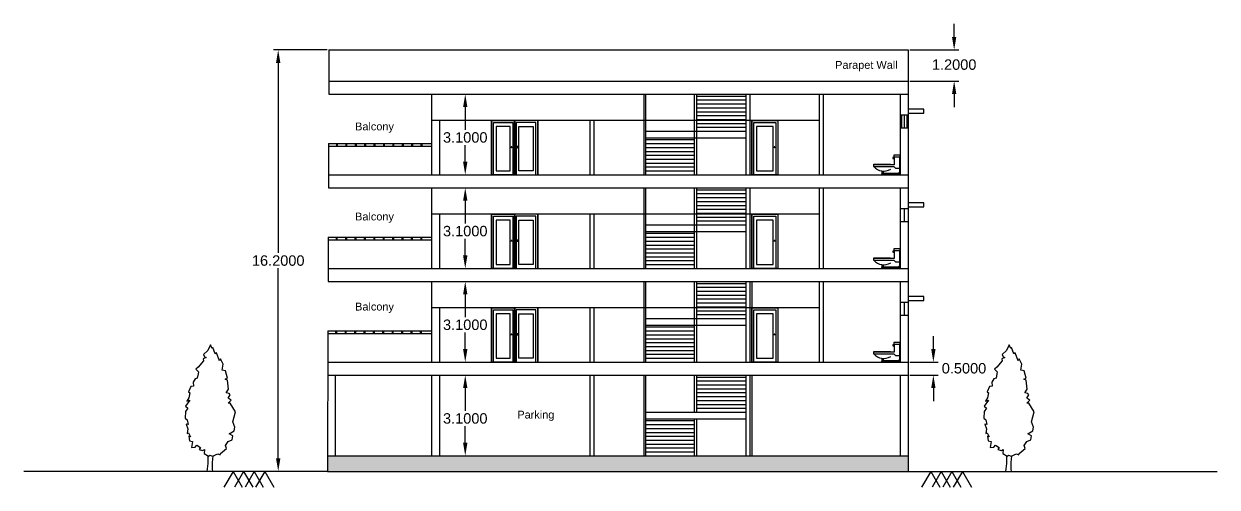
# Model space of a CAD drawing. Header units: metres. Extents: x 2372 to 4243, y 1738 to 2323.
# Drawn here: x 4187.94 to 4233.79, y 2304.76 to 2322.56 of the extents above; entities that cross this region are included whole.
import ezdxf

# ---------------------------------------------------------------- set-up
doc = ezdxf.new("R2010")
doc.units = ezdxf.units.M
for name, color, linetype in [('Doors', 210, 'Continuous'), ('Hatch', 7, 'Continuous'), ('Labels', 7, 'Continuous'), ('Toilet', 160, 'Continuous'), ('Ventilator', 140, 'Continuous')]:
    doc.layers.add(name, color=color, linetype=linetype)
doc.styles.get("Standard").update_dxf_attribs({"font": 'arial.ttf'})
doc.dimstyles.get("Standard").update_dxf_attribs({"dimtxt": 0.4, "dimasz": 0.5, "dimexe": 0.18, "dimexo": 0.0625, "dimgap": 0.09, "dimtad": 0, "dimtih": 1, "dimtoh": 1, "dimdec": 4, "dimzin": 0, "dimdsep": 46, "dimtxsty": 'Standard', "dimcen": 0.09, "dimadec": 0, "dimazin": 0, "dimtfac": 1, "dimtdec": 4, "dimtofl": 0, "dimtmove": 0, "dimatfit": 3, "dimfxl": 1, "dimtolj": 1, "dimtzin": 0, "dimarcsym": 0})

# ---------------------------------------------------------------- blocks, each defined once
blk = doc.blocks.new('*U18')
blk.add_lwpolyline([(76.2, 0), (0, 0), (0, 2083), (1000, 2083), (1000, 0), (923.8, 0)])
for points in [[(923.8, 0), (76.2, 0), (76.2, 2006.8), (923.8, 2006.8)], [(177.8, 152.4), (822.2, 152.4), (822.2, 1854.4), (177.8, 1854.4)]]:
    blk.add_lwpolyline(points, close=True)
blk.add_circle((873, 1066.8), 25.4)
blk = doc.blocks.new('*U12')
blk.add_lwpolyline([(76.2, 0), (0, 0), (0, 2083), (1000, 2083), (1000, 0), (923.8, 0)])
for points in [[(923.8, 0), (76.2, 0), (76.2, 2006.8), (923.8, 2006.8)], [(177.8, 152.4), (822.2, 152.4), (822.2, 1854.4), (177.8, 1854.4)]]:
    blk.add_lwpolyline(points, close=True)
blk.add_circle((873, 1066.8), 25.4)
blk = doc.blocks.new('*U13')
blk.add_lwpolyline([(76.2, 0), (0, 0), (0, 2083), (900, 2083), (900, 0), (823.8, 0)])
for points in [[(823.8, 0), (76.2, 0), (76.2, 2006.8), (823.8, 2006.8)], [(177.8, 152.4), (722.2, 152.4), (722.2, 1854.4), (177.8, 1854.4)]]:
    blk.add_lwpolyline(points, close=True)
blk.add_circle((773, 1066.8), 25.4)
blk = doc.blocks.new('*U14')
blk.add_lwpolyline([(76.2, 0), (0, 0), (0, 2083), (900, 2083), (900, 0), (823.8, 0)])
for points in [[(823.8, 0), (76.2, 0), (76.2, 2006.8), (823.8, 2006.8)], [(177.8, 152.4), (722.2, 152.4), (722.2, 1854.4), (177.8, 1854.4)]]:
    blk.add_lwpolyline(points, close=True)
blk.add_circle((773, 1066.8), 25.4)
blk = doc.blocks.new('*U17')
for p, q in [((-190, 533), (-229, 533)), ((-229, 533), (-229, 508)), ((-229, 508), (-190, 508)), ((-190, 559), (-190, 305)), ((-13, 127), (-13, 559)), ((-190, 305), (-838, 305)), ((-838, 305), (-838, 254)), ((-838, 254), (-203, 254)), ((-826, 330), (-305, 330)), ((-826, 305), (-826, 330)), ((-559, 51), (-559, 115)), ((-559, 51), (-51, 51)), ((-559, 25), (-559, 51)), ((-533, 114), (-533, 51)), ((-305, 330), (-305, 305)), ((-203, 254), (-152, 203)), ((-152, 203), (-13, 203)), ((-51, 51), (-51, 25))]:
    blk.add_line(p, q)
for points in [[(0, 559), (0, 610), (-203, 610), (-203, 559)], [(-25, 0), (-25, 25), (-584, 25), (-584, 0)]]:
    blk.add_lwpolyline(points, close=True)
for centre, radius, start, end in [((-515, 526), 412, 221.2298, 301.8128), ((-95, 121), 82.8, 302.4712, 4.3987)]:
    blk.add_arc(centre, radius, start, end)
blk = doc.blocks.new('*U20')
blk.add_lwpolyline([(-69.9516, 4869.1546), (-172.212, 4644.4154), (-347.5228, 4494.6062), (-303.6824, 4400.9564), (-245.2624, 4382.2366), (-362.1278, 4326.0518), (-347.5228, 4251.1472), (-552.0182, 4007.6882), (-639.6736, 3932.7836), (-537.4132, 3820.414), (-552.0182, 3745.5094), (-581.2536, 3576.955), (-668.8836, 3558.2098), (-741.934, 3427.1204), (-727.329, 3277.3112), (-829.5894, 3258.5914), (-917.2194, 3052.572), (-873.4044, 3015.1324), (-902.6144, 2827.8582), (-990.2698, 2696.7434), (-873.4044, 2734.2084), (-1034.0848, 2509.4692), (-946.4294, 2434.5646), (-1034.0848, 2303.4752), (-1048.6898, 2041.2964), (-975.6648, 1985.1116), (-931.8244, 1797.8374), (-1004.8748, 1816.5572), (-946.4294, 1629.283), (-975.6648, 1460.7286), (-917.2194, 1479.4738), (-844.1944, 1329.6392), (-902.6144, 1348.3844), (-888.0094, 1179.83), (-771.144, 1142.365), (-800.354, 917.6512), (-668.8836, 936.371), (-595.8586, 1011.2756), (-464.3882, 917.6512), (-508.2032, 842.7212), (-376.7328, 805.2816), (-303.6824, 842.7212), (-318.2874, 692.912), (-157.607, 580.5424), (-99.187, 618.0074), (3.0734, 580.5424), (207.5942, 674.1922), (295.2496, 636.7272), (309.8546, 692.912), (543.56, 880.1862), (499.745, 992.5558), (602.0054, 1142.365), (762.6858, 1217.2696), (777.2908, 1367.1042), (645.8204, 1442.0088), (835.7362, 1554.3784), (864.9462, 1704.1876), (777.2908, 1910.207), (879.5512, 2284.7554), (675.0304, 2621.8388), (602.0054, 2621.8388), (718.8708, 2734.2084), (602.0054, 2809.113), (675.0304, 2940.2024), (645.8204, 2996.3872), (528.955, 3015.1324), (616.6104, 3164.9416), (572.7954, 3502.0504), (485.14, 3539.49), (572.7954, 3576.955), (499.745, 3857.8536), (368.2746, 3895.3186), (412.0896, 4120.0578), (309.8546, 4326.0518), (266.0142, 4251.1472), (149.1488, 4550.791), (105.3338, 4513.326), (17.6784, 4756.785), (-11.5316, 4719.32)], close=True)
for points in [[(-173.0502, 601.1926), (-173.0502, 296.3926), (-219.1258, 0)], [(9.8298, 601.1926), (-14.6304, 337.0834), (-14.6304, 93.6244), (0, 0)]]:
    blk.add_lwpolyline(points)
blk = doc.blocks.new('*D21')
at = {"layer": 'Defpoints', "color": 0, "transparency": 16777216}
for p in [(4204.825, 2319.864), (4204.802, 2316.764), (4204.898, 2316.764)]:
    blk.add_point(p, dxfattribs=at)
at = {"layer": 'Labels', "color": 0, "lineweight": -2, "transparency": 16777216}
for p, q in [((4204.888, 2319.864), (4205.078, 2319.864)), ((4204.898, 2319.364), (4204.898, 2318.492)), ((4204.898, 2317.264), (4204.898, 2317.903)), ((4204.865, 2316.764), (4205.078, 2316.764))]:
    blk.add_line(p, q, dxfattribs=at)
at = {"layer": 'Labels', "color": 0, "transparency": 16777216}
for points in [[(4204.815, 2319.364), (4204.981, 2319.364), (4204.898, 2319.864)], [(4204.815, 2317.264), (4204.981, 2317.264), (4204.898, 2316.764)]]:
    blk.add_solid(points, dxfattribs=at)
at = {"layer": 'Labels', "color": 0, "transparency": 16777216, "insert": (4204.898, 2318.197), "char_height": 0.4, "attachment_point": 5}
blk.add_mtext('\\A1;3.1000', dxfattribs=at)
blk = doc.blocks.new('*D22')
at = {"layer": 'Defpoints', "color": 0, "transparency": 16777216}
for p in [(4204.825, 2316.264), (4204.802, 2313.164), (4204.898, 2313.164)]:
    blk.add_point(p, dxfattribs=at)
at = {"layer": 'Labels', "color": 0, "lineweight": -2, "transparency": 16777216}
for p, q in [((4204.888, 2316.264), (4205.078, 2316.264)), ((4204.898, 2315.764), (4204.898, 2314.892)), ((4204.898, 2313.664), (4204.898, 2314.303)), ((4204.865, 2313.164), (4205.078, 2313.164))]:
    blk.add_line(p, q, dxfattribs=at)
at = {"layer": 'Labels', "color": 0, "transparency": 16777216}
for points in [[(4204.815, 2315.764), (4204.981, 2315.764), (4204.898, 2316.264)], [(4204.815, 2313.664), (4204.981, 2313.664), (4204.898, 2313.164)]]:
    blk.add_solid(points, dxfattribs=at)
at = {"layer": 'Labels', "color": 0, "transparency": 16777216, "insert": (4204.898, 2314.597), "char_height": 0.4, "attachment_point": 5}
blk.add_mtext('\\A1;3.1000', dxfattribs=at)
blk = doc.blocks.new('*D23')
at = {"layer": 'Defpoints', "color": 0, "transparency": 16777216}
for p in [(4204.825, 2312.664), (4204.802, 2309.564), (4204.898, 2309.564)]:
    blk.add_point(p, dxfattribs=at)
at = {"layer": 'Labels', "color": 0, "lineweight": -2, "transparency": 16777216}
for p, q in [((4204.888, 2312.664), (4205.078, 2312.664)), ((4204.898, 2312.164), (4204.898, 2311.292)), ((4204.898, 2310.064), (4204.898, 2310.703)), ((4204.865, 2309.564), (4205.078, 2309.564))]:
    blk.add_line(p, q, dxfattribs=at)
at = {"layer": 'Labels', "color": 0, "transparency": 16777216}
for points in [[(4204.815, 2312.164), (4204.981, 2312.164), (4204.898, 2312.664)], [(4204.815, 2310.064), (4204.981, 2310.064), (4204.898, 2309.564)]]:
    blk.add_solid(points, dxfattribs=at)
at = {"layer": 'Labels', "color": 0, "transparency": 16777216, "insert": (4204.898, 2310.997), "char_height": 0.4, "attachment_point": 5}
blk.add_mtext('\\A1;3.1000', dxfattribs=at)
blk = doc.blocks.new('*D24')
at = {"layer": 'Defpoints', "color": 0, "transparency": 16777216}
for p in [(4204.825, 2309.064), (4204.802, 2305.964), (4204.898, 2305.964)]:
    blk.add_point(p, dxfattribs=at)
at = {"layer": 'Labels', "color": 0, "lineweight": -2, "transparency": 16777216}
for p, q in [((4204.888, 2309.064), (4205.078, 2309.064)), ((4204.898, 2308.564), (4204.898, 2307.692)), ((4204.898, 2306.464), (4204.898, 2307.103)), ((4204.865, 2305.964), (4205.078, 2305.964))]:
    blk.add_line(p, q, dxfattribs=at)
at = {"layer": 'Labels', "color": 0, "transparency": 16777216}
for points in [[(4204.815, 2308.564), (4204.981, 2308.564), (4204.898, 2309.064)], [(4204.815, 2306.464), (4204.981, 2306.464), (4204.898, 2305.964)]]:
    blk.add_solid(points, dxfattribs=at)
at = {"layer": 'Labels', "color": 0, "transparency": 16777216, "insert": (4204.898, 2307.397), "char_height": 0.4, "attachment_point": 5}
blk.add_mtext('\\A1;3.1000', dxfattribs=at)
blk = doc.blocks.new('*D25')
at = {"layer": 'Defpoints', "color": 0, "transparency": 16777216}
for p in [(4221.913, 2309.564), (4221.913, 2309.064), (4222.885, 2309.064)]:
    blk.add_point(p, dxfattribs=at)
at = {"layer": 'Labels', "color": 0, "lineweight": -2, "transparency": 16777216}
for p, q in [((4222.885, 2310.064), (4222.885, 2310.564)), ((4221.975, 2309.564), (4223.065, 2309.564)), ((4221.975, 2309.064), (4223.065, 2309.064)), ((4222.885, 2308.564), (4222.885, 2308.064))]:
    blk.add_line(p, q, dxfattribs=at)
at = {"layer": 'Labels', "color": 0, "transparency": 16777216}
for points in [[(4222.802, 2310.064), (4222.968, 2310.064), (4222.885, 2309.564)], [(4222.802, 2308.564), (4222.968, 2308.564), (4222.885, 2309.064)]]:
    blk.add_solid(points, dxfattribs=at)
at = {"layer": 'Labels', "color": 0, "transparency": 16777216, "insert": (4224.062, 2309.324), "char_height": 0.4, "attachment_point": 5}
blk.add_mtext('\\A1;0.5000', dxfattribs=at)
blk = doc.blocks.new('*D26')
at = {"layer": 'Defpoints', "color": 0, "transparency": 16777216}
for p in [(4221.913, 2321.564), (4221.913, 2320.364), (4223.684, 2320.364)]:
    blk.add_point(p, dxfattribs=at)
at = {"layer": 'Labels', "color": 0, "lineweight": -2, "transparency": 16777216}
for p, q in [((4223.684, 2322.064), (4223.684, 2322.564)), ((4221.975, 2321.564), (4223.864, 2321.564)), ((4221.975, 2320.364), (4223.864, 2320.364)), ((4223.684, 2319.864), (4223.684, 2319.364))]:
    blk.add_line(p, q, dxfattribs=at)
at = {"layer": 'Labels', "color": 0, "transparency": 16777216}
for points in [[(4223.6, 2322.064), (4223.767, 2322.064), (4223.684, 2321.564)], [(4223.6, 2319.864), (4223.767, 2319.864), (4223.684, 2320.364)]]:
    blk.add_solid(points, dxfattribs=at)
at = {"layer": 'Labels', "color": 0, "transparency": 16777216, "insert": (4223.684, 2320.996), "char_height": 0.4, "attachment_point": 5}
blk.add_mtext('\\A1;1.2000', dxfattribs=at)
blk = doc.blocks.new('*D27')
at = {"layer": 'Defpoints', "color": 0, "transparency": 16777216}
for p in [(4199.657, 2321.564), (4197.711, 2305.364), (4199.603, 2305.364)]:
    blk.add_point(p, dxfattribs=at)
at = {"layer": 'Labels', "color": 0, "lineweight": -2, "transparency": 16777216}
for p, q in [((4199.594, 2321.564), (4197.531, 2321.564)), ((4197.711, 2321.064), (4197.711, 2313.758)), ((4197.711, 2305.864), (4197.711, 2313.17)), ((4199.54, 2305.364), (4197.531, 2305.364))]:
    blk.add_line(p, q, dxfattribs=at)
at = {"layer": 'Labels', "color": 0, "transparency": 16777216}
for points in [[(4197.627, 2321.064), (4197.794, 2321.064), (4197.711, 2321.564)], [(4197.627, 2305.864), (4197.794, 2305.864), (4197.711, 2305.364)]]:
    blk.add_solid(points, dxfattribs=at)
at = {"layer": 'Labels', "color": 0, "transparency": 16777216, "insert": (4197.711, 2313.464), "char_height": 0.4, "attachment_point": 5}
blk.add_mtext('\\A1;16.2000', dxfattribs=at)

msp = doc.modelspace()

# ---------------------------------------------------------------- hatches: boundary and pattern name
at = {"layer": 'Hatch'}
h = msp.add_hatch(dxfattribs=at)
h.set_pattern_fill('GRAVEL', color=256, scale=0.03)
h.paths.add_polyline_path([(4221.91254, 2305.96421), (4199.60455, 2305.96421), (4199.60254, 2305.36421), (4221.91254, 2305.36421)])

# ---------------------------------------------------------------- linework, layer by layer
for p, q in [((4199.65668, 2321.56421), (4199.651, 2319.86421)), ((4199.65668, 2321.56421), (4221.91254, 2321.56421)), ((4221.91254, 2321.56421), (4221.91254, 2305.96421)), ((4199.65267, 2320.36421), (4221.91254, 2320.36421)), ((4199.651, 2319.86421), (4221.91254, 2319.86421)), ((4203.60254, 2319.86421), (4203.60254, 2316.76421)), ((4211.75754, 2319.86421), (4211.75754, 2316.76421)), ((4211.83254, 2316.76421), (4211.83254, 2319.86421)), ((4213.70254, 2316.76421), (4213.70254, 2319.86421)), ((4213.80254, 2316.76421), (4213.80254, 2319.86421)), ((4213.80254, 2319.78921), (4215.67254, 2319.78921)), ((4213.80254, 2319.63921), (4215.67254, 2319.63921)), ((4215.68254, 2319.86421), (4215.68254, 2316.76421)), ((4215.83254, 2319.86421), (4215.83254, 2316.76421)), ((4218.51254, 2316.76421), (4218.51254, 2319.86421)), ((4218.66254, 2316.76421), (4218.66254, 2319.86421)), ((4221.61254, 2319.86421), (4221.61254, 2316.76421)), ((4213.80254, 2319.48921), (4215.67254, 2319.48921)), ((4213.80254, 2319.33921), (4215.67254, 2319.33921)), ((4213.80254, 2319.18921), (4215.67254, 2319.18921)), ((4222.51254, 2319.28775), (4221.91254, 2319.28775)), ((4221.91254, 2319.13775), (4222.51254, 2319.13775)), ((4222.51254, 2319.13775), (4222.51254, 2319.28775)), ((4203.60254, 2318.86421), (4218.51254, 2318.86421)), ((4203.90254, 2318.86421), (4203.90254, 2316.76421)), ((4209.68254, 2318.86421), (4209.68254, 2316.76421)), ((4209.83254, 2318.86421), (4209.83254, 2316.76421)), ((4213.80254, 2319.03921), (4215.67254, 2319.03921)), ((4213.80254, 2318.88921), (4215.67254, 2318.88921)), ((4213.80254, 2318.73921), (4215.67254, 2318.73921)), ((4215.90754, 2318.86421), (4215.90754, 2316.76421)), ((4211.83254, 2318.43921), (4215.68254, 2318.43921)), ((4213.80254, 2318.58921), (4215.67254, 2318.58921)), ((4199.64465, 2317.96421), (4199.63897, 2316.26421)), ((4199.64064, 2317.96421), (4203.60254, 2317.96421)), ((4199.64064, 2317.86421), (4203.60254, 2317.86421)), ((4199.94605, 2317.96421), (4199.94605, 2317.86421)), ((4199.97987, 2317.96421), (4199.97987, 2317.86421)), ((4200.30723, 2317.96421), (4200.30723, 2317.86421)), ((4200.34105, 2317.96421), (4200.34105, 2317.86421)), ((4200.66842, 2317.96421), (4200.66842, 2317.86421)), ((4200.70223, 2317.96421), (4200.70223, 2317.86421)), ((4201.0296, 2317.96421), (4201.0296, 2317.86421)), ((4201.06342, 2317.96421), (4201.06342, 2317.86421)), ((4201.39079, 2317.96421), (4201.39079, 2317.86421)), ((4201.4246, 2317.96421), (4201.4246, 2317.86421)), ((4201.75197, 2317.96421), (4201.75197, 2317.86421)), ((4201.78579, 2317.96421), (4201.78579, 2317.86421)), ((4202.11315, 2317.96421), (4202.11315, 2317.86421)), ((4202.14697, 2317.96421), (4202.14697, 2317.86421)), ((4202.47434, 2317.96421), (4202.47434, 2317.86421)), ((4202.50816, 2317.96421), (4202.50816, 2317.86421)), ((4202.83552, 2317.96421), (4202.83552, 2317.86421)), ((4202.86934, 2317.96421), (4202.86934, 2317.86421)), ((4203.19671, 2317.96421), (4203.19671, 2317.86421)), ((4203.23052, 2317.96421), (4203.23052, 2317.86421)), ((4211.83254, 2318.18921), (4215.68254, 2318.18921)), ((4211.83254, 2318.11421), (4213.70254, 2318.11421)), ((4211.83254, 2317.96421), (4213.70254, 2317.96421)), ((4211.83254, 2317.81421), (4213.70254, 2317.81421)), ((4211.83254, 2317.66421), (4213.70254, 2317.66421)), ((4211.83254, 2317.51421), (4213.70254, 2317.51421)), ((4211.83254, 2317.36421), (4213.70254, 2317.36421)), ((4211.83254, 2317.21421), (4213.70254, 2317.21421)), ((4211.83254, 2317.06421), (4213.70254, 2317.06421)), ((4211.83254, 2316.91421), (4213.70254, 2316.91421)), ((4199.64064, 2316.76421), (4221.91254, 2316.76421)), ((4199.64064, 2316.76421), (4203.60254, 2316.76421)), ((4199.63897, 2316.26421), (4221.91254, 2316.26421)), ((4203.60254, 2316.26421), (4203.60254, 2313.16421)), ((4211.75754, 2316.26421), (4211.75754, 2313.16421)), ((4211.83254, 2313.16421), (4211.83254, 2316.26421)), ((4213.70254, 2313.16421), (4213.70254, 2316.26421)), ((4213.80254, 2313.16421), (4213.80254, 2316.26421)), ((4213.80254, 2316.18921), (4215.67254, 2316.18921)), ((4213.80254, 2316.03921), (4215.67254, 2316.03921)), ((4215.68254, 2316.26421), (4215.68254, 2313.16421)), ((4215.83254, 2316.26421), (4215.83254, 2313.16421)), ((4218.51254, 2313.16421), (4218.51254, 2316.26421)), ((4218.66254, 2313.16421), (4218.66254, 2316.26421)), ((4221.61254, 2316.26421), (4221.61254, 2313.16421)), ((4213.80254, 2315.88921), (4215.67254, 2315.88921)), ((4213.80254, 2315.73921), (4215.67254, 2315.73921)), ((4213.80254, 2315.58921), (4215.67254, 2315.58921)), ((4222.51254, 2315.68775), (4221.91254, 2315.68775)), ((4221.91254, 2315.53775), (4222.51254, 2315.53775)), ((4222.51254, 2315.53775), (4222.51254, 2315.68775)), ((4203.60254, 2315.26421), (4218.51254, 2315.26421)), ((4203.90254, 2315.26421), (4203.90254, 2313.16421)), ((4209.68254, 2315.26421), (4209.68254, 2313.16421)), ((4209.83254, 2315.26421), (4209.83254, 2313.16421)), ((4213.80254, 2315.43921), (4215.67254, 2315.43921)), ((4213.80254, 2315.28921), (4215.67254, 2315.28921)), ((4213.80254, 2315.13921), (4215.67254, 2315.13921)), ((4215.90754, 2315.26421), (4215.90754, 2313.16421)), ((4211.83254, 2314.83921), (4215.68254, 2314.83921)), ((4211.83254, 2314.58921), (4215.68254, 2314.58921)), ((4213.80254, 2314.98921), (4215.67254, 2314.98921)), ((4199.63262, 2314.36421), (4199.62694, 2312.66421)), ((4199.62861, 2314.36421), (4203.60254, 2314.36421)), ((4199.62861, 2314.26421), (4203.60254, 2314.26421)), ((4199.93402, 2314.36421), (4199.93402, 2314.26421)), ((4199.96784, 2314.36421), (4199.96784, 2314.26421)), ((4200.2952, 2314.36421), (4200.2952, 2314.26421)), ((4200.32902, 2314.36421), (4200.32902, 2314.26421)), ((4200.65639, 2314.36421), (4200.65639, 2314.26421)), ((4200.6902, 2314.36421), (4200.6902, 2314.26421)), ((4201.01757, 2314.36421), (4201.01757, 2314.26421)), ((4201.05139, 2314.36421), (4201.05139, 2314.26421)), ((4201.37875, 2314.36421), (4201.37875, 2314.26421)), ((4201.41257, 2314.36421), (4201.41257, 2314.26421)), ((4201.73994, 2314.36421), (4201.73994, 2314.26421)), ((4201.77376, 2314.36421), (4201.77376, 2314.26421)), ((4202.10112, 2314.36421), (4202.10112, 2314.26421)), ((4202.13494, 2314.36421), (4202.13494, 2314.26421)), ((4202.46231, 2314.36421), (4202.46231, 2314.26421)), ((4202.49613, 2314.36421), (4202.49613, 2314.26421)), ((4202.82349, 2314.36421), (4202.82349, 2314.26421)), ((4202.85731, 2314.36421), (4202.85731, 2314.26421)), ((4203.18468, 2314.36421), (4203.18468, 2314.26421)), ((4203.21849, 2314.36421), (4203.21849, 2314.26421)), ((4211.83254, 2314.51421), (4213.70254, 2314.51421)), ((4211.83254, 2314.36421), (4213.70254, 2314.36421)), ((4211.83254, 2314.21421), (4213.70254, 2314.21421)), ((4211.83254, 2314.06421), (4213.70254, 2314.06421)), ((4211.83254, 2313.91421), (4213.70254, 2313.91421)), ((4211.83254, 2313.76421), (4213.70254, 2313.76421)), ((4211.83254, 2313.61421), (4213.70254, 2313.61421)), ((4211.83254, 2313.46421), (4213.70254, 2313.46421)), ((4211.83254, 2313.31421), (4213.70254, 2313.31421)), ((4199.62861, 2313.16421), (4221.91254, 2313.16421)), ((4199.62861, 2313.16421), (4203.60254, 2313.16421)), ((4199.62694, 2312.66421), (4221.91254, 2312.66421)), ((4203.60254, 2312.66421), (4203.60254, 2309.56421)), ((4211.75754, 2312.66421), (4211.75754, 2309.56421)), ((4211.83254, 2309.56421), (4211.83254, 2312.66421)), ((4213.70254, 2309.56421), (4213.70254, 2312.66421)), ((4213.80254, 2309.56421), (4213.80254, 2312.66421)), ((4213.80254, 2312.58921), (4215.67254, 2312.58921)), ((4213.80254, 2312.43921), (4215.67254, 2312.43921)), ((4213.80254, 2312.28921), (4215.67254, 2312.28921)), ((4215.68254, 2312.66421), (4215.68254, 2309.56421)), ((4215.83254, 2312.66421), (4215.83254, 2309.56421)), ((4215.90754, 2312.66421), (4215.90754, 2309.56421)), ((4218.51254, 2309.56421), (4218.51254, 2312.66421)), ((4218.66254, 2309.56421), (4218.66254, 2312.66421)), ((4221.61254, 2312.66421), (4221.61254, 2309.56421)), ((4213.80254, 2312.13921), (4215.67254, 2312.13921)), ((4213.80254, 2311.98921), (4215.67254, 2311.98921)), ((4213.80254, 2311.83921), (4215.67254, 2311.83921)), ((4222.51254, 2312.08775), (4221.91254, 2312.08775)), ((4221.91254, 2311.93775), (4222.51254, 2311.93775)), ((4222.51254, 2311.93775), (4222.51254, 2312.08775)), ((4203.60254, 2311.66421), (4218.51254, 2311.66421)), ((4203.90254, 2311.66421), (4203.90254, 2309.56421)), ((4209.68254, 2311.66421), (4209.68254, 2309.56421)), ((4209.83254, 2311.66421), (4209.83254, 2309.56421)), ((4213.80254, 2311.68921), (4215.67254, 2311.68921)), ((4213.80254, 2311.53921), (4215.67254, 2311.53921)), ((4213.80254, 2311.38921), (4215.67254, 2311.38921)), ((4211.83254, 2311.23921), (4215.68254, 2311.23921)), ((4211.83254, 2310.98921), (4215.68254, 2310.98921)), ((4211.83254, 2310.91421), (4213.70254, 2310.91421)), ((4199.62059, 2310.76421), (4199.60254, 2305.36421)), ((4199.61658, 2310.76421), (4203.60254, 2310.76421)), ((4199.61658, 2310.66421), (4203.60254, 2310.66421)), ((4199.91831, 2310.76421), (4199.91831, 2310.66421)), ((4199.95213, 2310.76421), (4199.95213, 2310.66421)), ((4200.2795, 2310.76421), (4200.2795, 2310.66421)), ((4200.31331, 2310.76421), (4200.31331, 2310.66421)), ((4200.64068, 2310.76421), (4200.64068, 2310.66421)), ((4200.6745, 2310.76421), (4200.6745, 2310.66421)), ((4201.00186, 2310.76421), (4201.00186, 2310.66421)), ((4201.03568, 2310.76421), (4201.03568, 2310.66421)), ((4201.36305, 2310.76421), (4201.36305, 2310.66421)), ((4201.39687, 2310.76421), (4201.39687, 2310.66421)), ((4201.72423, 2310.76421), (4201.72423, 2310.66421)), ((4201.75805, 2310.76421), (4201.75805, 2310.66421)), ((4202.08542, 2310.76421), (4202.08542, 2310.66421)), ((4202.11923, 2310.76421), (4202.11923, 2310.66421)), ((4202.4466, 2310.76421), (4202.4466, 2310.66421)), ((4202.48042, 2310.76421), (4202.48042, 2310.66421)), ((4202.80779, 2310.76421), (4202.80779, 2310.66421)), ((4202.8416, 2310.76421), (4202.8416, 2310.66421)), ((4203.16897, 2310.76421), (4203.16897, 2310.66421)), ((4203.20279, 2310.76421), (4203.20279, 2310.66421)), ((4211.83254, 2310.76421), (4213.70254, 2310.76421)), ((4211.83254, 2310.61421), (4213.70254, 2310.61421)), ((4211.83254, 2310.46421), (4213.70254, 2310.46421)), ((4211.83254, 2310.31421), (4213.70254, 2310.31421)), ((4211.83254, 2310.16421), (4213.70254, 2310.16421)), ((4211.83254, 2310.01421), (4213.70254, 2310.01421)), ((4199.61658, 2309.56421), (4221.91254, 2309.56421)), ((4199.61658, 2309.56421), (4203.60254, 2309.56421)), ((4211.83254, 2309.86421), (4213.70254, 2309.86421)), ((4211.83254, 2309.71421), (4213.70254, 2309.71421)), ((4199.61491, 2309.06421), (4203.60254, 2309.06421)), ((4199.90254, 2309.06421), (4199.90254, 2305.96421)), ((4203.60254, 2309.06421), (4221.91254, 2309.06421)), ((4203.60254, 2309.06421), (4203.60254, 2305.96421)), ((4203.90254, 2309.06421), (4203.90254, 2305.96421)), ((4209.68254, 2309.06421), (4209.68254, 2305.96421)), ((4209.83254, 2309.06421), (4209.83254, 2305.96421)), ((4211.75754, 2309.06421), (4211.75754, 2305.96421)), ((4211.83254, 2305.96421), (4211.83254, 2309.06421)), ((4213.70254, 2307.63921), (4213.70254, 2309.06421)), ((4213.80254, 2307.63921), (4213.80254, 2309.06421)), ((4215.68254, 2309.06421), (4215.68254, 2305.96421)), ((4215.83254, 2309.06421), (4215.83254, 2305.96421)), ((4215.90754, 2309.06421), (4215.90754, 2305.96421)), ((4221.61254, 2309.06421), (4221.61254, 2305.96421)), ((4213.80254, 2308.98921), (4215.67254, 2308.98921)), ((4213.80254, 2308.83921), (4215.67254, 2308.83921)), ((4213.80254, 2308.68921), (4215.67254, 2308.68921)), ((4213.80254, 2308.53921), (4215.67254, 2308.53921)), ((4213.80254, 2308.38921), (4215.67254, 2308.38921)), ((4213.80254, 2308.23921), (4215.67254, 2308.23921)), ((4213.80254, 2308.08921), (4215.67254, 2308.08921)), ((4213.80254, 2307.93921), (4215.67254, 2307.93921)), ((4213.80254, 2307.78921), (4215.67254, 2307.78921)), ((4211.83254, 2307.63921), (4215.68254, 2307.63921)), ((4211.83254, 2307.38921), (4215.68254, 2307.38921)), ((4211.83254, 2307.31421), (4213.70254, 2307.31421)), ((4213.70254, 2305.96421), (4213.70254, 2307.38921)), ((4213.80254, 2305.96421), (4213.80254, 2307.38921)), ((4211.83254, 2307.16421), (4213.70254, 2307.16421)), ((4211.83254, 2307.01421), (4213.70254, 2307.01421)), ((4211.83254, 2306.86421), (4213.70254, 2306.86421)), ((4211.83254, 2306.71421), (4213.70254, 2306.71421)), ((4211.83254, 2306.56421), (4213.70254, 2306.56421)), ((4211.83254, 2306.41421), (4213.70254, 2306.41421)), ((4199.60455, 2305.96421), (4221.91254, 2305.96421)), ((4211.83254, 2306.26421), (4213.70254, 2306.26421)), ((4211.83254, 2306.11421), (4213.70254, 2306.11421)), ((4211.83254, 2305.96421), (4213.70254, 2305.96421)), ((4221.91254, 2305.96421), (4221.91254, 2305.36421)), ((4199.60254, 2305.36421), (4187.93775, 2305.36421)), ((4195.97419, 2305.36421), (4195.62419, 2304.75799)), ((4195.97419, 2305.36421), (4196.32419, 2304.75799)), ((4196.37985, 2305.36421), (4196.02985, 2304.75799)), ((4196.37985, 2305.36421), (4196.72985, 2304.75799)), ((4196.78551, 2305.36421), (4196.43551, 2304.75799)), ((4196.78551, 2305.36421), (4197.13551, 2304.75799)), ((4197.19117, 2305.36421), (4196.84117, 2304.75799)), ((4197.19117, 2305.36421), (4197.54117, 2304.75799)), ((4199.60254, 2305.36421), (4221.91254, 2305.36421)), ((4221.91254, 2305.36421), (4233.78848, 2305.36421)), ((4222.78112, 2305.36421), (4222.43112, 2304.75799)), ((4222.78112, 2305.36421), (4223.13112, 2304.75799)), ((4223.18678, 2305.36421), (4222.83678, 2304.75799)), ((4223.18678, 2305.36421), (4223.53678, 2304.75799)), ((4223.59244, 2305.36421), (4223.24244, 2304.75799)), ((4223.59244, 2305.36421), (4223.94244, 2304.75799)), ((4223.99811, 2305.36421), (4223.64811, 2304.75799)), ((4223.99811, 2305.36421), (4224.34811, 2304.75799))]:
    msp.add_line(p, q)
at = {"layer": 'Doors'}
for p, q in [((4205.90254, 2318.86421), (4205.90254, 2316.76421)), ((4207.68254, 2318.86421), (4207.68254, 2316.76421)), ((4216.90754, 2318.86421), (4216.90754, 2316.76421)), ((4205.90254, 2315.26421), (4205.90254, 2313.16421)), ((4207.68254, 2315.26421), (4207.68254, 2313.16421)), ((4216.90754, 2315.26421), (4216.90754, 2313.16421)), ((4205.90254, 2311.66421), (4205.90254, 2309.56421)), ((4207.68254, 2311.66421), (4207.68254, 2309.56421)), ((4216.90754, 2311.66421), (4216.90754, 2309.56421))]:
    msp.add_line(p, q, dxfattribs=at)
at = {"layer": 'Ventilator'}
for p, q in [((4221.61254, 2319.06421), (4221.91254, 2319.06421)), ((4221.66254, 2319.06421), (4221.66254, 2318.56421)), ((4221.76254, 2319.06421), (4221.76254, 2318.56421)), ((4221.86254, 2319.06421), (4221.86254, 2318.56421)), ((4221.61254, 2318.56421), (4221.91254, 2318.56421)), ((4221.61254, 2315.46421), (4221.91254, 2315.46421)), ((4221.76254, 2315.46421), (4221.76254, 2314.96421)), ((4221.61254, 2314.96421), (4221.91254, 2314.96421)), ((4221.61254, 2311.86421), (4221.91254, 2311.86421)), ((4221.76254, 2311.86421), (4221.76254, 2311.36421)), ((4221.61254, 2311.36421), (4221.91254, 2311.36421))]:
    msp.add_line(p, q, dxfattribs=at)

# ---------------------------------------------------------------- block references
at = {"xscale": 0.001, "yscale": 0.001, "zscale": 0.001}
for p in [(4195.18418, 2305.36421), (4225.87357, 2305.36421)]:
    msp.add_blockref('*U20', p, dxfattribs=at)
at = {"layer": 'Doors', "yscale": 0.001, "zscale": 0.001}
for name, p, xscale in [('*U13', (4205.90254, 2316.76421), 0.001), ('*U14', (4207.68254, 2316.76421), -0.001), ('*U12', (4215.90754, 2316.76421), 0.001), ('*U13', (4205.90254, 2313.16421), 0.001), ('*U14', (4207.68254, 2313.16421), -0.001), ('*U18', (4215.90754, 2313.16421), 0.001), ('*U13', (4205.90254, 2309.56421), 0.001), ('*U14', (4207.68254, 2309.56421), -0.001), ('*U12', (4215.90754, 2309.56421), 0.001)]:
    msp.add_blockref(name, p, dxfattribs=dict(at, xscale=xscale))
at = {"layer": 'Toilet', "xscale": 0.001234128646581507, "yscale": 0.001234128646581507, "zscale": 0.001234128646581507}
for p in [(4221.61254, 2316.76421), (4221.61254, 2313.16421), (4221.61254, 2309.56421)]:
    msp.add_blockref('*U17', p, dxfattribs=at)

# ---------------------------------------------------------------- texts
at = {"layer": 'Labels', "insert": (4219.11239, 2321.13585), "char_height": 0.3, "attachment_point": 1}
msp.add_mtext('Parapet Wall', dxfattribs=at)
at = {"layer": 'Labels', "char_height": 0.3, "attachment_point": 1}
for s, width, insert in [('Balcony', 1.9805119, (4200.66633, 2318.77098)), ('Balcony', 1.9805119, (4200.66633, 2315.30901)), ('Balcony', 1.9805119, (4200.66633, 2311.84705)), ('Parking', 2.3304747, (4206.90064, 2307.69598))]:
    msp.add_mtext_dynamic_manual_height_columns(s, width=width, gutter_width=12.5, heights=[0], dxfattribs=dict(at, insert=insert))

# ---------------------------------------------------------------- dimensions: what is measured, and where the dimension line sits
at = {"layer": 'Labels'}
for base, p1, p2, picture, middle in [((4223.68368, 2320.36421), (4221.91254, 2321.56421), (4221.91254, 2320.36421), '*D26', (4223.68368, 2320.99586)), ((4204.89808, 2316.76421), (4204.82529, 2319.86421), (4204.80213, 2316.76421), '*D21', (4204.89808, 2318.19724)), ((4204.89808, 2313.16421), (4204.82529, 2316.26421), (4204.80213, 2313.16421), '*D22', (4204.89808, 2314.59724)), ((4204.89808, 2309.56421), (4204.82529, 2312.66421), (4204.80213, 2309.56421), '*D23', (4204.89808, 2310.99724)), ((4204.89808, 2305.96421), (4204.82529, 2309.06421), (4204.80213, 2305.96421), '*D24', (4204.89808, 2307.39724))]:
    dim = msp.add_linear_dim(base=base, p1=p1, p2=p2, angle=90, dimstyle='Standard', dxfattribs=at)
    dim.commit()
    dim.dimension.update_dxf_attribs({"geometry": picture, "text_midpoint": middle, "dimtype": 160})
dim = msp.add_linear_dim(base=(4197.71076, 2305.36421), p1=(4199.65668, 2321.56421), p2=(4199.60254, 2305.36421), angle=90, dimstyle='Standard', dxfattribs=at)
dim.commit()
dim.dimension.update_dxf_attribs({"geometry": '*D27', "text_midpoint": (4197.71076, 2313.46421)})
dim = msp.add_linear_dim(base=(4222.88515, 2309.06421), p1=(4221.91254, 2309.56421), p2=(4221.91254, 2309.06421), angle=90, dimstyle='Standard', override={"dimtmove": 2}, dxfattribs=at)
dim.commit()
dim.dimension.update_dxf_attribs({"geometry": '*D25', "text_midpoint": (4224.06154, 2309.32369), "dimtype": 160})

doc.saveas('drawing.dxf')
